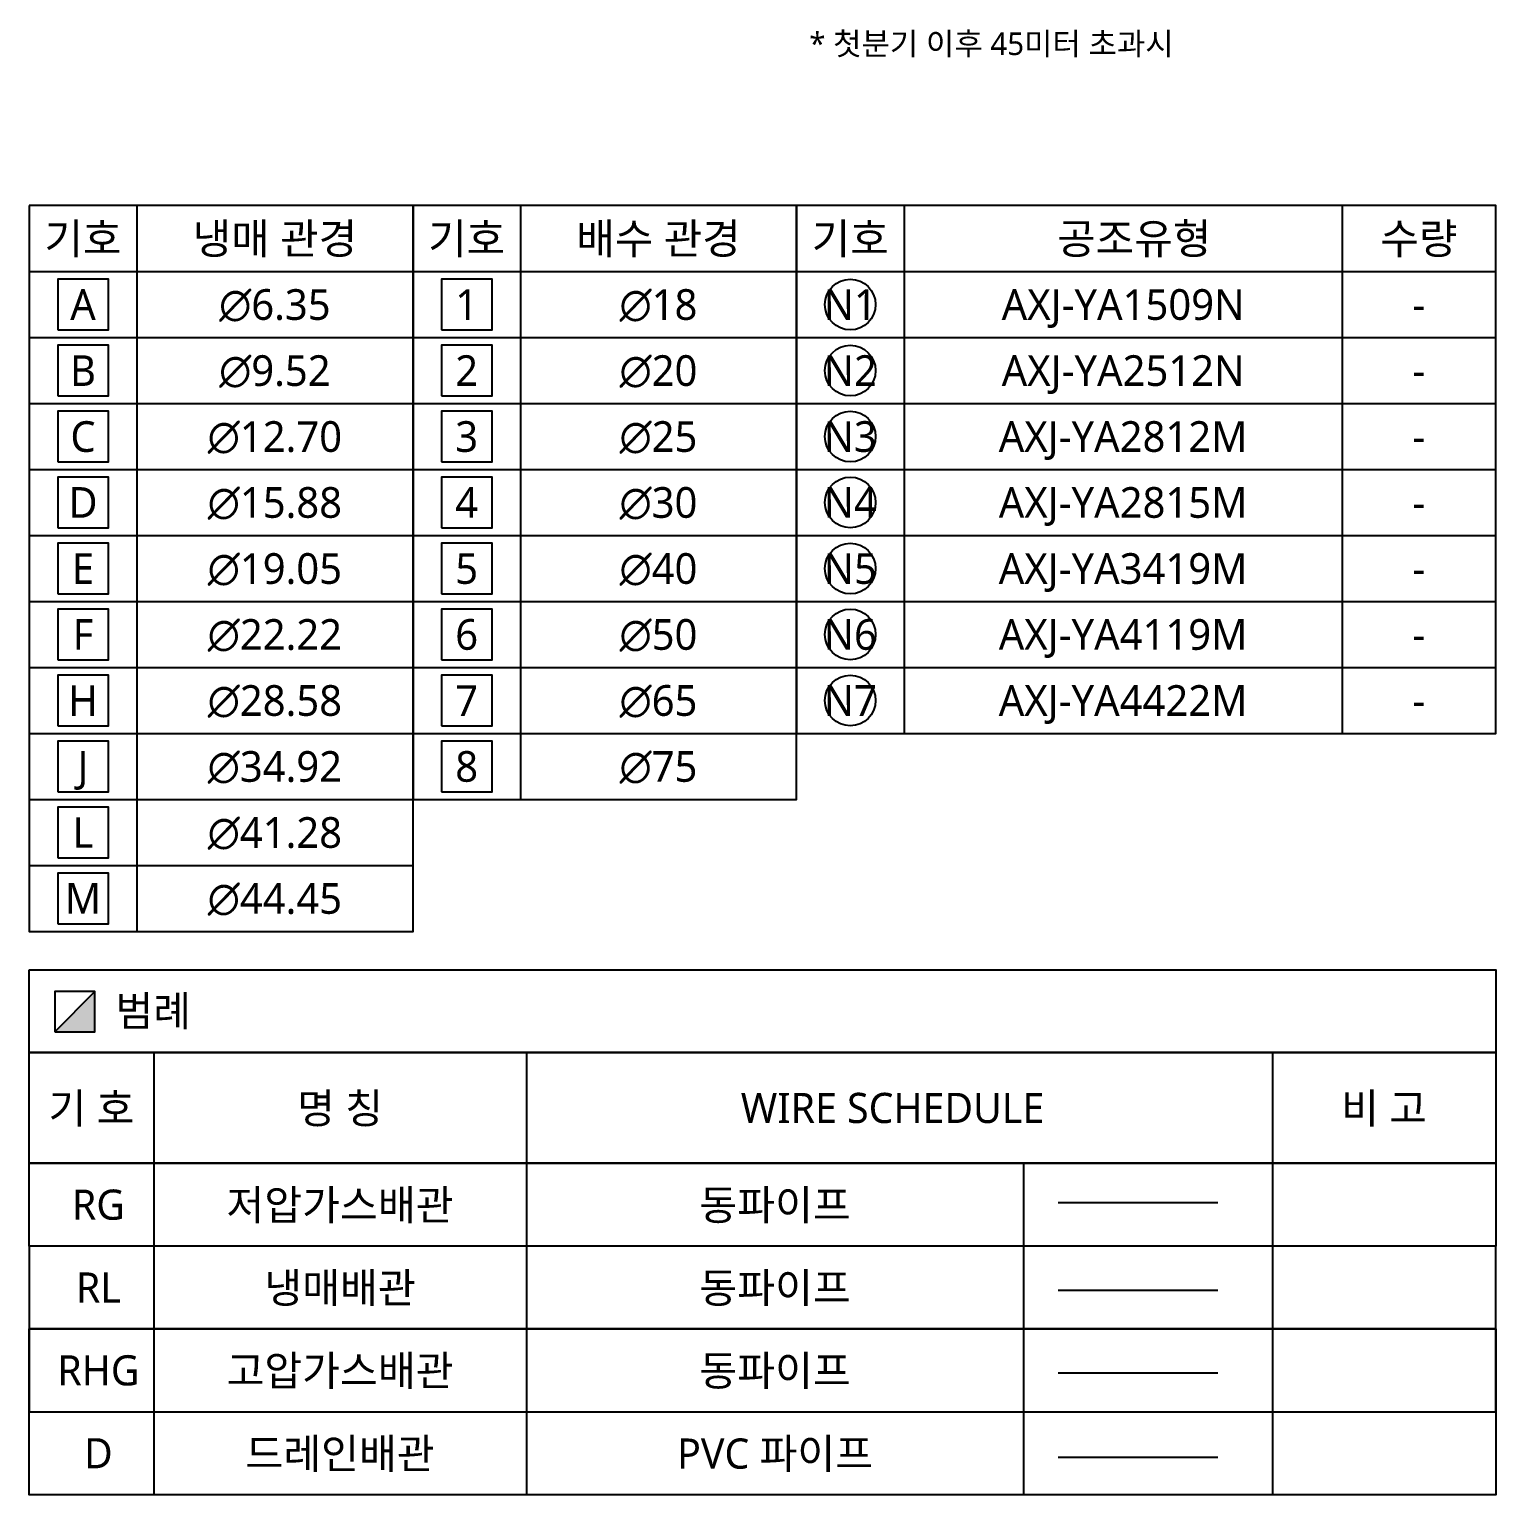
# Model space of a CAD drawing. Header units: millimetres. Extents: x -1305 to 107762, y -9150 to 56526.
# Drawn here: x 55650 to 70238, y -9150 to 5427 of the extents above; entities that cross this region are included whole.
import ezdxf
from ezdxf.enums import TextEntityAlignment as Align

# ---------------------------------------------------------------- set-up
doc = ezdxf.new("R2010")
doc.units = ezdxf.units.MM
for name, color, linetype in [('4', 6, 'Continuous'), ('DVM_LEGEND', 7, 'Continuous'), ('DVM_REPORT', 7, 'Continuous')]:
    doc.layers.add(name, color=color, linetype=linetype)
doc.styles.add('DVM_DEFAULT', font='malgun.ttf')
doc.styles.add('DVM_REPORT', font='malgun.ttf')
doc.styles.add('삼성전자', font='malgun.ttf')

msp = doc.modelspace()

# ---------------------------------------------------------------- hatches: boundary and pattern name
at = {"layer": 'DVM_REPORT'}
msp.add_hatch(color=2, dxfattribs=at).paths.add_polyline_path([(56303, -4145), (55903, -4545), (56303, -4545)])

# ---------------------------------------------------------------- linework, layer by layer
at = {"layer": 'DVM_LEGEND', "color": 7}
for p, q in [((56719, 3674), (56719, 3017)), ((60535, 3674), (60535, 3017)), ((64352, 3674), (64352, 3017)), ((68711, 3674), (68711, 3017)), ((56719, 3017), (56719, 2361)), ((60535, 3017), (60535, 2361)), ((64352, 3017), (64352, 2361)), ((68711, 3017), (68711, 2361)), ((56719, 2361), (56719, 1704)), ((60535, 2361), (60535, 1704)), ((64352, 2361), (64352, 1704)), ((68711, 2361), (68711, 1704)), ((56719, 1704), (56719, 1048)), ((60535, 1704), (60535, 1048)), ((64352, 1704), (64352, 1048)), ((68711, 1704), (68711, 1048)), ((56719, 1048), (56719, 391)), ((60535, 1048), (60535, 391)), ((64352, 1048), (64352, 391)), ((68711, 1048), (68711, 391)), ((56719, 391), (56719, -265)), ((60535, 391), (60535, -265)), ((64352, 391), (64352, -265)), ((68711, 391), (68711, -265)), ((56719, -265), (56719, -922)), ((60535, -265), (60535, -922)), ((64352, -265), (64352, -922)), ((68711, -265), (68711, -922)), ((56719, -922), (56719, -1578)), ((60535, -922), (60535, -1578)), ((64352, -922), (64352, -1578)), ((68711, -922), (68711, -1578)), ((56719, -1578), (56719, -2234)), ((60535, -1578), (60535, -2234)), ((56719, -2234), (56719, -2891)), ((56719, -2891), (56719, -3547))]:
    msp.add_line(p, q, dxfattribs=at)
for points in [[(55650, 3674), (55650, 3017), (59467, 3017), (59467, 3674)], [(59467, 3674), (59467, 3017), (63283, 3017), (63283, 3674)], [(63283, 3674), (63283, 3017), (70238, 3017), (70238, 3674)]]:
    msp.add_lwpolyline(points, close=True, dxfattribs=at)
for points in [[(55650, 3017), (55650, 2361), (59467, 2361), (59467, 3017)], [(59467, 3017), (59467, 2361), (63283, 2361), (63283, 3017)], [(63283, 3017), (63283, 2361), (70238, 2361), (70238, 3017)], [(55650, 2361), (55650, 1704), (59467, 1704), (59467, 2361)], [(59467, 2361), (59467, 1704), (63283, 1704), (63283, 2361)], [(63283, 2361), (63283, 1704), (70238, 1704), (70238, 2361)], [(55650, 1704), (55650, 1048), (59467, 1048), (59467, 1704)], [(59467, 1704), (59467, 1048), (63283, 1048), (63283, 1704)], [(63283, 1704), (63283, 1048), (70238, 1048), (70238, 1704)], [(55650, 1048), (55650, 391), (59467, 391), (59467, 1048)], [(59467, 1048), (59467, 391), (63283, 391), (63283, 1048)], [(63283, 1048), (63283, 391), (70238, 391), (70238, 1048)], [(55650, 391), (55650, -265), (59467, -265), (59467, 391)], [(59467, 391), (59467, -265), (63283, -265), (63283, 391)], [(63283, 391), (63283, -265), (70238, -265), (70238, 391)], [(55650, -265), (55650, -922), (59467, -922), (59467, -265)], [(59467, -265), (59467, -922), (63283, -922), (63283, -265)], [(63283, -265), (63283, -922), (70238, -922), (70238, -265)], [(55650, -922), (55650, -1578), (59467, -1578), (59467, -922)], [(59467, -922), (59467, -1578), (63283, -1578), (63283, -922)], [(63283, -922), (63283, -1578), (70238, -1578), (70238, -922)], [(55650, -1578), (55650, -2234), (59467, -2234), (59467, -1578)], [(59467, -1578), (59467, -2234), (63283, -2234), (63283, -1578)], [(55650, -2234), (55650, -2891), (59467, -2891), (59467, -2234)], [(55650, -2891), (55650, -3547), (59467, -3547), (59467, -2891)]]:
    msp.add_lwpolyline(points, dxfattribs=at)
at = {"layer": 'DVM_LEGEND', "color": 2}
for points in [[(55932, 2437), (56436, 2437), (56436, 2941), (55932, 2941)], [(59749, 2437), (60253, 2437), (60253, 2941), (59749, 2941)], [(55932, 1781), (56436, 1781), (56436, 2284), (55932, 2284)], [(59749, 1781), (60253, 1781), (60253, 2284), (59749, 2284)], [(55932, 1124), (56436, 1124), (56436, 1628), (55932, 1628)], [(59749, 1124), (60253, 1124), (60253, 1628), (59749, 1628)], [(55932, 468), (56436, 468), (56436, 971), (55932, 971)], [(59749, 468), (60253, 468), (60253, 971), (59749, 971)], [(55932, -189), (56436, -189), (56436, 315), (55932, 315)], [(59749, -189), (60253, -189), (60253, 315), (59749, 315)], [(55932, -845), (56436, -845), (56436, -341), (55932, -341)], [(59749, -845), (60253, -845), (60253, -341), (59749, -341)], [(55932, -1502), (56436, -1502), (56436, -998), (55932, -998)], [(59749, -1502), (60253, -1502), (60253, -998), (59749, -998)], [(55932, -2158), (56436, -2158), (56436, -1654), (55932, -1654)], [(59749, -2158), (60253, -2158), (60253, -1654), (59749, -1654)], [(55932, -2815), (56436, -2815), (56436, -2311), (55932, -2311)], [(55932, -3471), (56436, -3471), (56436, -2967), (55932, -2967)]]:
    msp.add_lwpolyline(points, close=True, dxfattribs=at)
for centre in [(63817, 2689), (63817, 2032), (63817, 1376), (63817, 720), (63817, 63), (63817, -593), (63817, -1250)]:
    msp.add_circle(centre, 252, dxfattribs=at)
at = {"layer": 'DVM_REPORT', "color": 2}
msp.add_line((55903, -4545), (56303, -4145), dxfattribs=at)
at = {"layer": 'DVM_REPORT', "color": 7}
for p, q in [((56887, -4753), (56887, -9150)), ((56887, -4753), (56887, -9150)), ((60596, -4753), (60596, -9150)), ((68016, -4753), (68016, -9150)), ((68016, -4753), (68016, -9150)), ((65542, -5853), (65542, -9150))]:
    msp.add_line(p, q, dxfattribs=at)
at = {"layer": 'DVM_REPORT', "color": 3, "ltscale": 0.05}
for p, q in [((65885, -6244), (67475, -6244)), ((65885, -7115), (67475, -7115)), ((65885, -7939), (67475, -7939))]:
    msp.add_line(p, q, dxfattribs=at)
at = {"layer": 'DVM_REPORT', "color": 5, "ltscale": 0.05}
msp.add_line((65885, -8776), (67475, -8776), dxfattribs=at)
at = {"layer": 'DVM_REPORT', "color": 7}
for points in [[(55650, -3929), (70238, -3929), (70238, -4753), (55650, -4753)], [(55650, -4753), (70238, -4753), (70238, -5853), (55650, -5853)], [(55650, -5853), (70238, -5853), (70238, -6677), (55650, -6677)], [(70238, -6677), (55650, -6677), (55650, -7501), (70238, -7501)], [(55650, -7501), (70238, -7501), (70238, -9150), (55650, -9150)], [(70238, -7501), (55650, -7501), (55650, -8326), (70238, -8326)]]:
    msp.add_lwpolyline(points, close=True, dxfattribs=at)
at = {"layer": 'DVM_REPORT', "color": 2}
msp.add_lwpolyline([(55903, -4545), (56303, -4545), (56303, -4145), (55903, -4145)], close=True, dxfattribs=at)

# ---------------------------------------------------------------- texts
at = {"layer": '4', "style": '삼성전자'}
msp.add_text('* 첫분기 이후 45미터 초과시', height=225, dxfattribs=at).set_placement((63409, 5171))
at = {"layer": 'DVM_LEGEND', "color": 2, "style": 'DVM_DEFAULT'}
for s, height, p in [('기호', 305.3, (56184, 3345)), ('냉매 관경', 305.3, (58093, 3345)), ('기호', 305.3, (60001, 3345)), ('배수 관경', 305.3, (61909, 3345)), ('기호', 305.3, (63817, 3345)), ('공조유형', 305.3, (66642, 3345)), ('수량', 305.3, (69474, 3345)), ('A', 305, (56184, 2689)), ('∅6.35', 305.3, (58093, 2689)), ('1', 305, (60001, 2689)), ('∅18', 305.3, (61909, 2689)), ('N1', 305.3, (63817, 2689)), ('AXJ-YA1509N', 305.32, (66531, 2689)), ('-', 305, (69474, 2689)), ('∅9.52', 305.3, (58093, 2032)), ('2', 305, (60001, 2032)), ('∅20', 305.3, (61909, 2032)), ('N2', 305.3, (63817, 2032)), ('AXJ-YA2512N', 305.32, (66531, 2032)), ('B', 305, (56184, 2032)), ('-', 305, (69474, 2032)), ('C', 305, (56184, 1376)), ('∅12.70', 305.3, (58093, 1376)), ('3', 305, (60001, 1376)), ('∅25', 305.3, (61909, 1376)), ('N3', 305.3, (63817, 1376)), ('AXJ-YA2812M', 305.32, (66531, 1376)), ('-', 305, (69474, 1376)), ('∅15.88', 305.3, (58093, 720)), ('∅30', 305.3, (61909, 720)), ('AXJ-YA2815M', 305.32, (66531, 720)), ('D', 305, (56184, 720)), ('4', 305, (60001, 720)), ('N4', 305.3, (63817, 720)), ('-', 305, (69474, 720)), ('E', 305, (56184, 63)), ('∅19.05', 305.3, (58093, 63)), ('5', 305, (60001, 63)), ('∅40', 305.3, (61909, 63)), ('N5', 305.3, (63817, 63)), ('AXJ-YA3419M', 305.32, (66531, 63)), ('-', 305, (69474, 63)), ('∅22.22', 305.3, (58093, -593)), ('6', 305, (60001, -593)), ('∅50', 305.3, (61909, -593)), ('N6', 305.3, (63817, -593)), ('AXJ-YA4119M', 305.32, (66531, -593)), ('F', 305, (56184, -593)), ('-', 305, (69474, -593)), ('H', 305, (56184, -1250)), ('∅28.58', 305.3, (58093, -1250)), ('7', 305, (60001, -1250)), ('∅65', 305.3, (61909, -1250)), ('N7', 305.3, (63817, -1250)), ('AXJ-YA4422M', 305.32, (66531, -1250)), ('-', 305, (69474, -1250)), ('∅34.92', 305.3, (58093, -1906)), ('8', 305, (60001, -1906)), ('∅75', 305.3, (61909, -1906)), ('J', 305, (56184, -1906)), ('L', 305, (56184, -2563)), ('∅41.28', 305.3, (58093, -2563)), ('∅44.45', 305.3, (58093, -3219)), ('M', 305, (56184, -3219))]:
    msp.add_text(s, height=height, dxfattribs=at).set_placement(p, align=Align.MIDDLE_CENTER)
at = {"layer": 'DVM_REPORT', "color": 2, "style": 'DVM_REPORT'}
msp.add_text('범례', height=300, dxfattribs=at).set_placement((56506, -4338), align=Align.MIDDLE_LEFT)
for s, p in [('기 호', (56268, -5303)), ('명 칭', (58741, -5303)), ('WIRE SCHEDULE', (64237, -5303)), ('비 고', (69127, -5303)), ('RG', (56337, -6265)), ('저압가스배관', (58741, -6265)), ('동파이프', (63069, -6265)), ('RL', (56337, -7089)), ('냉매배관', (58741, -7089)), ('동파이프', (63069, -7089)), ('고압가스배관', (58741, -7913)), ('동파이프', (63069, -7913)), ('RHG', (56337, -7913)), ('D', (56337, -8738)), ('드레인배관', (58741, -8738)), ('PVC 파이프', (63069, -8738))]:
    msp.add_text(s, height=300, dxfattribs=at).set_placement(p, align=Align.MIDDLE)

doc.saveas('drawing.dxf')
